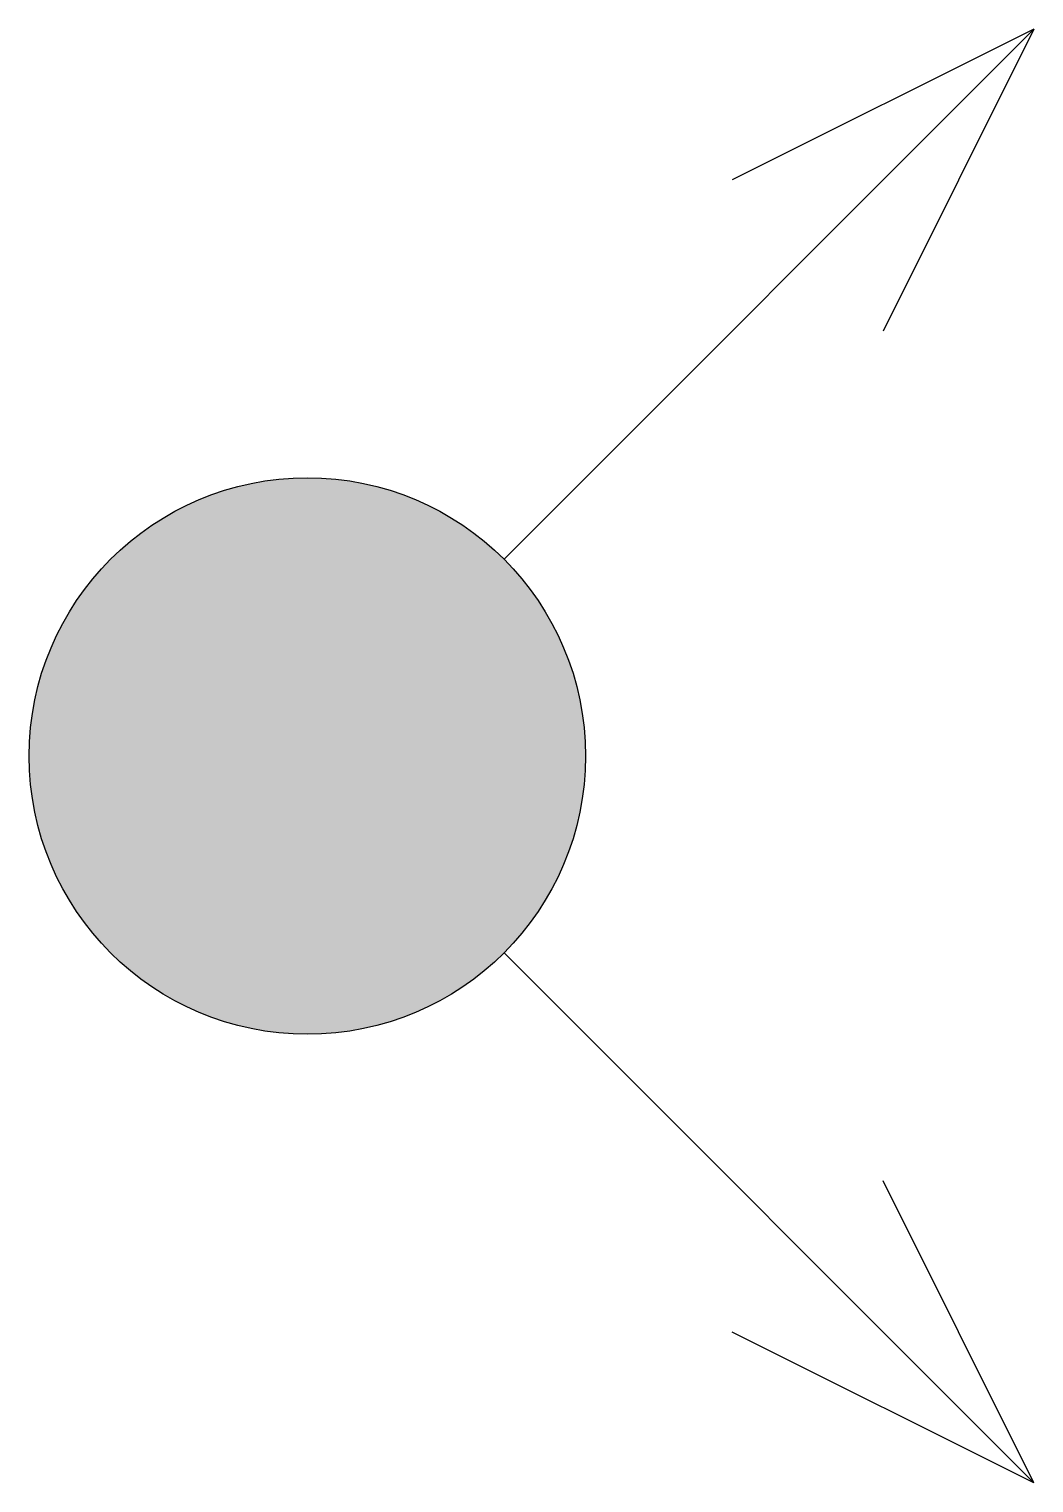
# Model space of a CAD drawing. Header units: metres. Extents: x 132.67804 to 132.68075, y 114.76725 to 114.77116.
import ezdxf

# ---------------------------------------------------------------- set-up
doc = ezdxf.new("R2010")
doc.units = ezdxf.units.M
doc.header["$MEASUREMENT"] = 0

msp = doc.modelspace()

# ---------------------------------------------------------------- hatches: boundary and pattern name
h = msp.add_hatch(color=11)
edge = h.paths.add_edge_path()
edge.add_arc((132.6787897, 114.7692043), 0.00075, 0, 360)

# ---------------------------------------------------------------- linework, layer by layer
at = {"color": 14}
for p, q in [((132.67932, 114.7697347), (132.6807487, 114.7711633)), ((132.6807487, 114.7711633), (132.6799348, 114.7707571)), ((132.6807487, 114.7711633), (132.6803424, 114.7703494)), ((132.67932, 114.768674), (132.6807487, 114.7672453)), ((132.6807487, 114.7672453), (132.6803424, 114.7680592)), ((132.6807487, 114.7672453), (132.6799348, 114.7676516))]:
    msp.add_line(p, q, dxfattribs=at)
msp.add_circle((132.6787897, 114.7692043), 0.00075, dxfattribs=at)

doc.saveas('drawing.dxf')
